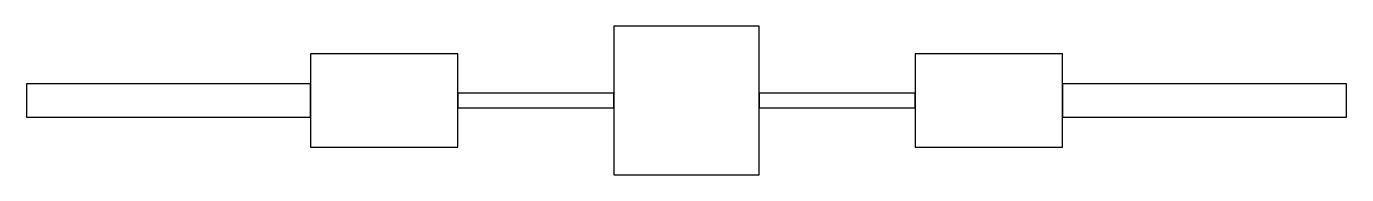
# Model space of a CAD drawing. Header units: millimetres. Extents: x -48.9 to 44.1, y -3.6 to 6.9.
import ezdxf

# ---------------------------------------------------------------- set-up
doc = ezdxf.new("R2010")
doc.units = ezdxf.units.MM
doc.layers.add('NA', color=1, linetype='CONTINUOUS')

msp = doc.modelspace()

# ---------------------------------------------------------------- linework, layer by layer
at = {"layer": 'NA'}
for points in [[(-7.4973, -3.58488), (2.7207, -3.58488), (2.7207, 6.89512), (-7.4973, 6.89512)], [(-28.8523, -1.63469), (-18.4873, -1.63469), (-18.4873, 4.94494), (-28.8523, 4.94494)], [(13.7107, -1.63469), (24.0757, -1.63469), (24.0757, 4.94494), (13.7107, 4.94494)], [(-48.8523, 0.466624), (-28.8523, 0.466624), (-28.8523, 2.84362), (-48.8523, 2.84362)], [(24.0757, 0.466624), (44.0757, 0.466624), (44.0757, 2.84362), (24.0757, 2.84362)], [(-18.4873, 1.13012), (-7.4973, 1.13012), (-7.4973, 2.18012), (-18.4873, 2.18012)], [(2.7207, 1.13012), (13.7107, 1.13012), (13.7107, 2.18012), (2.7207, 2.18012)]]:
    msp.add_lwpolyline(points, close=True, dxfattribs=at)

doc.saveas('drawing.dxf')
